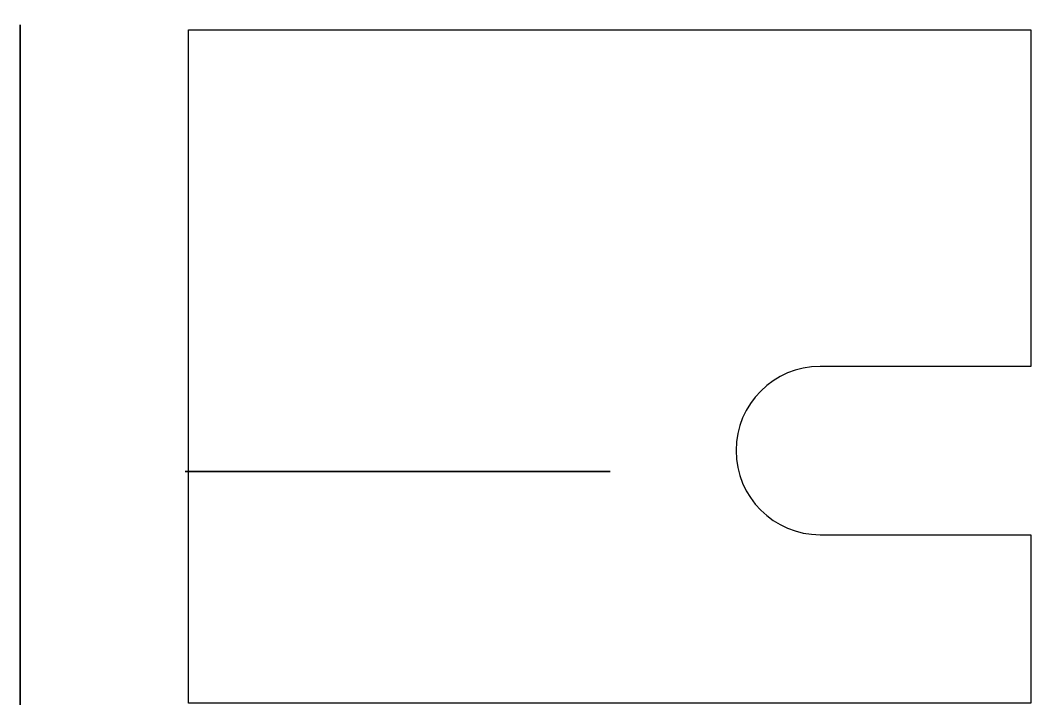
# Model space of a CAD drawing. Header units: inches. Extents: x -37.9 to 58.1, y -38.3 to 27.
import ezdxf

# ---------------------------------------------------------------- set-up
doc = ezdxf.new("R2010")
doc.units = ezdxf.units.IN
doc.header["$MEASUREMENT"] = 0

msp = doc.modelspace()

# ---------------------------------------------------------------- linework, layer by layer
msp.add_line((-21.871, -37.937, 16), (-21.871, -15.937, 16))
msp.add_lwpolyline([(58.129, -5.937), (38.129, -5.937, 1), (38.129, -21.937), (58.129, -21.937), (58.129, -37.937), (-21.871, -37.937), (-21.871, 26.063), (58.129, 26.063)], format="xyb", close=True)
for points, weights, knots in [([(-37.871, -37.937, 32), (-37.871, -37.937, 64), (-37.871, -5.937, 64), (-37.871, 10.063, 64), (-37.871, 26.063, 64), (-37.871, 26.063, 32), (-37.871, 26.063), (-37.871, -5.937), (-37.871, -37.937), (-37.871, -37.937, 16), (-37.871, -37.937, 32)], [1, 0.707106781187, 1, 1, 1, 1, 1, 1, 1, 1, 1], [0, 0, 0, 1.570796, 1.570796, 2.570796, 2.570796, 3.570796, 3.570796, 4.570796, 4.570796, 5.570796, 5.570796, 5.570796]), ([(18.129, -15.937, 16), (18.129, -15.937, 30), (18.129, -15.937, 44), (14.129, -15.937, 44), (10.129, -15.937, 44), (10.129, -15.937, 32), (-1.871, -15.937, 32), (-13.871, -15.937, 32), (-13.871, -15.937, 44), (-17.871, -15.937, 44), (-21.871, -15.937, 44), (-21.871, -15.937, 30), (-21.871, -15.937, 16), (-1.871, -15.937, 16), (18.129, -15.937, 16)], [1, 1, 1, 1, 1, 0.707106781187, 1, 0.707106781187, 1, 1, 1, 1, 1, 1, 1], [0, 0, 0, 1, 1, 2, 2, 3.570796, 3.570796, 5.141593, 5.141593, 6.141593, 6.141593, 7.141593, 7.141593, 8.141593, 8.141593, 8.141593])]:
    msp.add_rational_spline(points, weights, degree=2, knots=knots)

doc.saveas('drawing.dxf')
